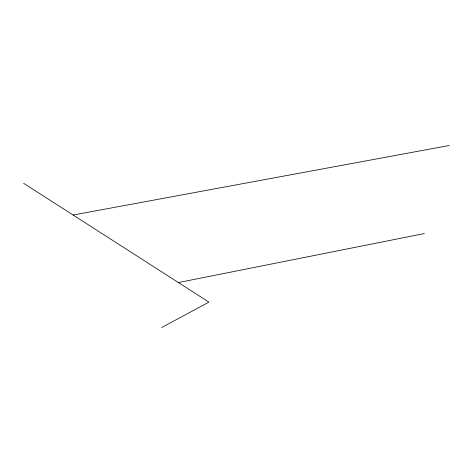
<?xml version="1.0" encoding="UTF-8"?>
<svg xmlns="http://www.w3.org/2000/svg" width="473" height="473" viewBox="0 0 473 473"><rect width="100%" height="100%" fill="white"/><g stroke="black" fill="none" stroke-linecap="round" stroke-linejoin="round"><path stroke-width="0.71" d="M161.677 327.517L208.942 302.129L23.65 183.317M178.416 282.552L424.346 233.561M73.096 215.02L449.35 145.483"/></g></svg>
